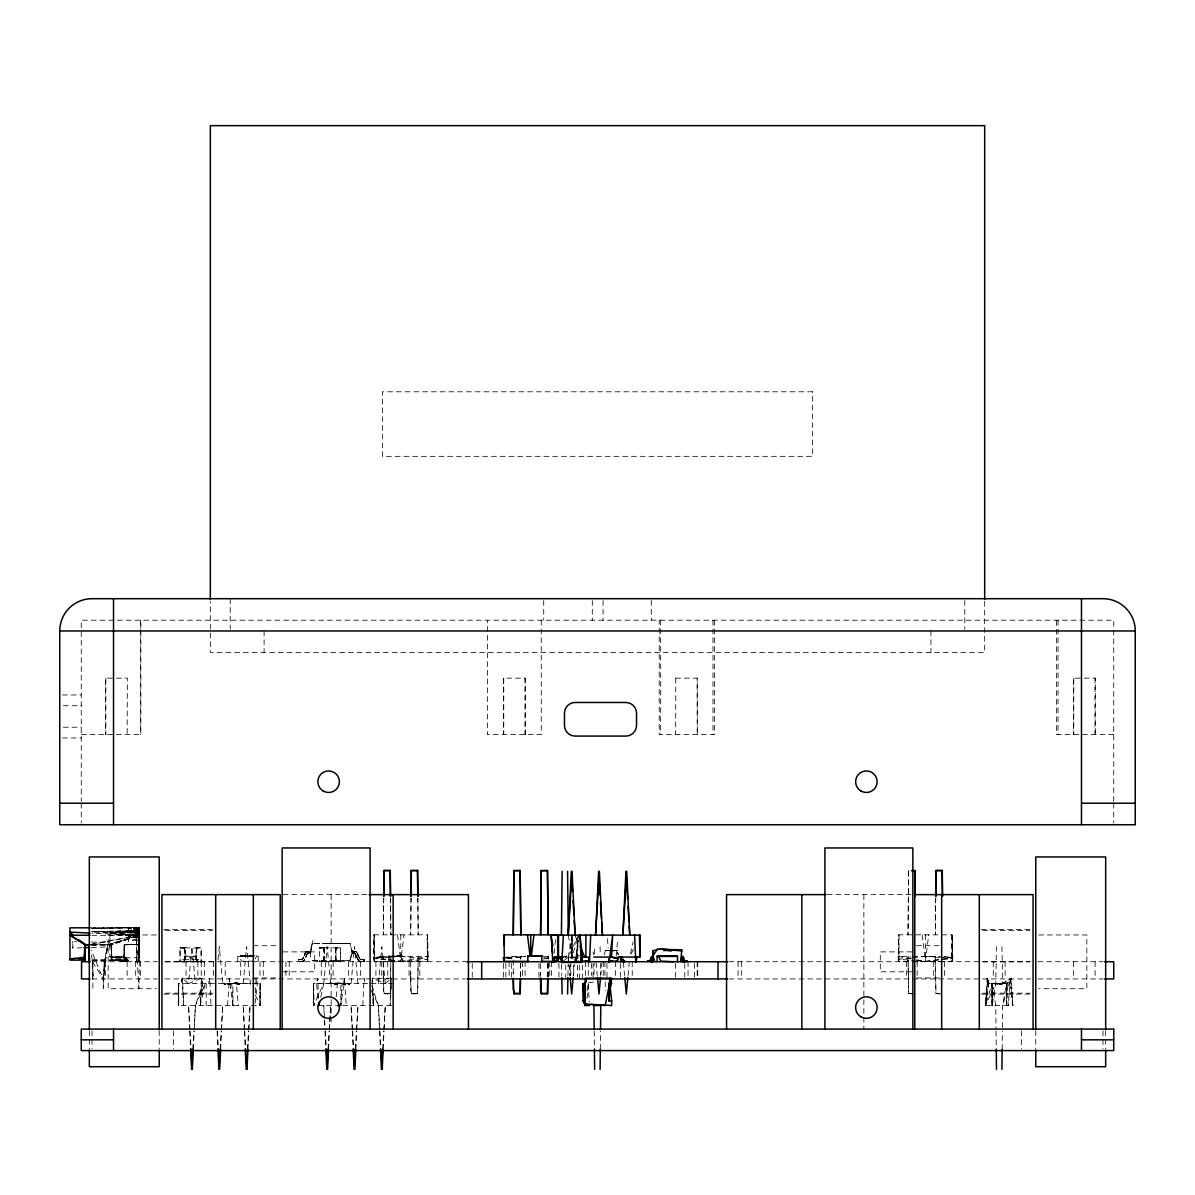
<?xml version="1.0" encoding="UTF-8"?>
<svg xmlns="http://www.w3.org/2000/svg" width="1195" height="1195" viewBox="0 0 1195 1195"><rect width="100%" height="100%" fill="white"/><g stroke="black" fill="none" stroke-linecap="round" stroke-linejoin="round"><path stroke-width="0.75" stroke-dasharray="5 3.75" d="M135.603 961.721L138.59 961.721L139.008 931.667L139.038 936.342L109.925 933.011L136.439 930.89L139.008 931.667L139.008 961.557L135.603 961.721L136.439 961.616L136.439 931.592L139.053 931.801L139.038 957.643L138.59 961.721L134.99 961.721M136.439 930.726L136.439 940.286L128.373 941.331L128.373 931.323L136.439 930.726L136.439 961.631L138.978 961.557L139.053 932.205L109.925 932.832L109.925 956.807L125.684 957.957L128.911 961.721L124.265 957.27L109.925 956.807L125.684 957.957L124.609 961.721L124.265 957.27M255.506 995.405L260.196 1005.533L260.256 983.59L178.309 983.59L178.309 1005.533L260.256 1005.533L260.137 983.59L259.718 1005.533M330.627 983.59L327.191 946.664L323.755 983.59L313.598 1005.533L313.658 983.59L314.076 1005.533M568.193 962.602L568.297 957.061L578.514 935.117L575.87 957.763L571.927 957.061L572.061 935.117L572.061 957.061L578.514 935.117L575.87 957.763L576.901 962.438M1001.933 946.664L1002.65 983.59L1011.254 978.212L1012.867 1005.533L985.546 1005.533L991.999 983.59L991.999 1005.533L995.764 983.59L996.481 946.664M1006.414 1005.533L1006.414 983.59L1006.414 1005.533L1006.414 983.59L1002.65 1005.533L1002.381 1029.239M139.023 937.836L109.925 932.832L128.373 931.323L128.373 940.405L136.439 939.345L136.439 940.286L138.978 940.256L136.439 961.616M185.21 947.74L180.027 947.874L179.982 961.452L184.852 961.721L180.131 961.661L180.027 947.889L185.21 947.949M324.532 947.949L319.349 947.874L319.453 961.661L340.515 961.437L340.485 947.889L335.302 947.949M313.658 983.59L313.538 1005.533L335.466 1005.533M92.134 960.108L111.359 960.108L111.703 956.523L124.071 956.403L128.373 959.958L126.013 961.721L124.071 958.749L124.25 944.752L138.934 944.304L124.25 944.752L124.071 958.943L126.431 961.721L128.373 960.212L124.071 956.269L124.19 944.872L138.934 944.304L139.128 935.267L91.806 931.039M178.309 1005.533L178.503 983.59L178.847 1005.533M374.199 961.392L373.99 934.834L427.556 934.834L428.094 956.344L427.825 961.392L374.199 961.392L374.423 934.834M383.7 898.102L383.356 934.834L383.759 898.222M411.005 898.102L410.677 934.834L411.08 898.222M899.103 934.834L898.879 961.392L898.67 934.834L952.236 934.834L952.027 961.392L944.767 961.392M935.685 898.102L935.341 934.834L935.745 898.222M234.593 983.59L234.593 982.649L242.675 983.59M600.308 1049.285L600.502 1031.061M943.169 961.392L898.401 961.392L898.67 934.834M1002.157 1049.285L1002.366 1031.061M520.497 976.868L520.811 956.344L520.706 961.915M547.803 976.868L548.132 956.344L548.027 961.915M126.431 961.721L111.359 960.108L111.404 944.722L139.128 935.267L89.057 945.051L111.404 944.722L111.359 960.108L126.013 961.721M111.673 945.245L111.703 959.092L124.071 958.943L124.28 944.707M178.847 983.59L178.428 1005.533L178.309 983.59M383.356 976.255L383.909 993.523L390.302 993.657L390.885 956.344L390.302 993.657L384.431 993.986L383.356 989.684L383.356 956.344L428.094 956.344L427.347 961.392L427.123 934.834M410.677 976.255L411.229 993.523L417.623 993.657L418.205 956.344L417.623 993.657L411.752 993.986L410.677 989.684L410.677 956.344M520.422 976.793L520.676 963.782M547.743 976.793L547.982 963.782M567.939 975.523L568.148 964.44M593.99 974.508L594.244 963.364M594.453 954.088L594.632 946.664M90.745 944.677L111.583 944.872L139.128 935.461L139.128 927.798L136.857 927.738L135.647 930.965L91.866 931.712L128.612 930.965L139.128 929.157L136.887 939.509L134.228 935.715L134.124 930.636L136.633 928.037L139.128 929.157L135.647 930.965L139.128 932.981L138.59 961.721L139.008 931.667L138.59 961.721L139.038 961.064M307.279 953.58L310.282 953.027L309.998 950.682L306.189 951.578L302.514 959.256L298.511 959.824L298.571 961.721L303.844 961.049L307.459 953.401L310.297 952.101L306.189 951.578L302.499 959.256L298.481 959.645L298.571 961.721L303.844 961.049L307.459 953.401L310.297 952.116L306.189 951.578L302.514 959.256L298.481 959.645L298.571 961.721L303.844 961.049L307.459 953.401L310.297 952.116L306.174 951.578L302.514 959.256L306.174 951.578L310.297 952.176L307.279 953.58L303.844 961.049M355.288 953.58L352.301 953.027L352.271 952.116L356.379 951.578L359.77 958.898L364.057 959.824L364.012 961.721C355.707 964.47 358.769 952.908 352.271 952.101L352.57 950.682L356.379 951.578L360.068 959.256L364.057 959.824L364.012 961.721L358.799 961.094M195.98 947.949L201.163 947.874L200.969 961.676L196.338 961.721L201.223 961.422L201.163 947.889L196.085 947.74L201.163 947.889M364.087 959.645L364.012 961.721L358.769 961.064L355.109 953.401L352.271 952.116L356.379 951.578L360.068 959.256L364.087 959.645L364.012 961.721L358.769 961.064L355.109 953.401L352.271 952.116L356.394 951.578L360.068 959.256L364.087 959.645L364.012 961.721L358.739 961.049L355.109 953.401L352.271 952.176L356.394 951.578M327.639 961.512L329.566 961.512M255.446 992.776L256.088 978.212L257.298 983.59L255.088 1003.695M362.787 1005.533L363.997 978.212L365.207 983.59M391.318 978.212L390.108 1005.533L391.392 983.679M90.342 927.798L136.663 927.738L139.262 929.994L135.647 930.965L136.529 927.738L135.647 930.965L139.262 930.591L139.068 927.738L133.511 927.738L136.529 939.509L139.068 927.738L128.343 927.738L128.612 930.965L128.761 927.738L91.866 928.575M193.306 1049.285L194.188 1031.061M194.277 1029.239L195.412 1005.533L202.672 983.59L201.865 978.212L200.252 1005.533L205.092 983.59L195.412 1005.533L193.993 1029.239M220.627 1049.285L221.508 1031.061M221.583 1029.239L222.733 1005.533L221.299 1029.239M247.948 1049.285L248.814 1031.061M248.904 1029.239L250.039 1005.533L248.62 1029.239M328.535 1049.285L329.402 1031.061M329.491 1029.239L330.627 1005.533L329.208 1029.239M355.856 1049.285L356.722 1031.061M356.812 1029.239L357.947 1005.533L356.528 1029.239M383.162 1049.285L384.043 1031.061M384.133 1029.239L385.268 1005.533L383.849 1029.239M310.461 953.774C317.646 920.06 306.234 959.167 312.582 960.601L349.986 960.616L352.166 953.162L349.986 943.512L333.659 943.467M331.12 983.59L339.201 982.649L342.024 983.59L340.844 1005.533L394.947 1005.533M587.044 991.073L587.462 983.724M92.896 988.25L92.687 962.02L103.203 978.944L103.517 988.265L104.368 961.676L107.61 944.812L139.128 935.267L88.744 944.543M577.11 958.793L578.081 942.407M1002.65 983.59L1011.254 978.212L1009.641 983.59L988.773 983.59L987.697 978.212L985.546 1005.533L988.773 983.59L987.16 978.212L985.546 1005.533L995.764 983.59M987.16 978.212L988.19 982.887L1000.036 984.665L1000.095 983.59M192.783 1049.285L193.874 1031.061M220.104 1049.285L221.195 1031.061M247.425 1049.285L248.515 1031.061M328.013 1049.285L329.103 1031.061M355.333 1049.285L356.424 1031.061M382.639 1049.285L383.744 1031.061M227.573 1005.533L229.38 978.212L229.993 983.59L229.186 978.212L232.95 1005.533L232.95 983.59L250.323 983.351M402.431 955.761L388.494 956.344L394.634 955.806M334.241 943.467L335.078 943.467L333.868 943.467M576.647 958.793L578.081 940.584L576.423 958.793M136.529 939.509L139.128 927.873L136.663 927.738L135.647 930.965L139.128 929.157L137.096 927.738L138.904 929.247L139.128 932.981L91.806 932.742M336.228 996.824L337.453 982.887L342.024 983.59M616.217 956.015L617.74 938.598M240.434 956.344L253.833 955.895L240.494 955.761M188.526 983.59L182.073 978.212L183.686 1005.533L182.476 978.212L181.267 983.59L182.073 978.212L201.462 978.212L200.252 1005.533L202.672 983.59L201.462 978.212L188.526 983.59L191.962 946.664L195.412 983.59M218.087 959.585L219.282 946.664L222.733 983.59M243.168 983.59L246.603 946.664L250.786 986.965M351.061 983.59L354.512 946.664L357.947 983.59M378.382 983.59L381.832 946.664L385.268 983.59L372.332 978.212L373.542 1005.533L372.048 998.781M573.406 975.523L574.437 964.44M574.616 962.602L575.124 957.061M600.726 975.523L601.921 962.602M628.047 975.523L629.242 962.602M554.196 953.326L555.555 938.762M1010.716 978.212L1008.162 1005.533L1007.251 983.59L1008.386 982.649L1009.641 983.59L1012.867 1005.533L1010.716 978.212L1002.65 1005.533M185.225 959.824L185.569 956.239L195.621 956.239L195.995 959.824L195.621 956.239L185.569 956.239L185.21 959.824L185.583 956.239M352.301 953.027L352.57 950.682L357.036 952.355M400.773 956.344L373.452 957.613L400.773 961.392L428.094 959.226L400.773 956.344L373.452 958.509L383.356 956.344L373.452 957.613L374.423 961.392L373.99 934.834L373.452 958.509L400.773 961.392L404 934.834M916.341 960.675L925.453 961.392L928.679 934.834M587.029 998.437L589.045 981.887M103.412 988.384L103.084 979.004L107.565 944.797L139.128 935.461L139.128 927.768L133.945 927.738L139.128 927.873L138.904 929.232L135.647 930.965M184.672 961.721C184.06 958.136 188.422 945.693 180.027 947.874M196.518 947.74L196.518 961.721L201.044 961.676M323.979 961.721C323.382 958.136 327.744 945.678 319.349 947.874M335.84 947.74L335.84 961.721L340.545 961.422L340.485 947.874L335.302 947.74L340.485 947.874M1001.619 983.59L1001.873 984.665L999.767 983.59L1001.873 984.665L1002.022 983.59L1008.386 982.649L997.616 983.59L997.676 984.665L998.408 983.59L1000.036 984.665L1001.918 983.59L1001.111 984.665L998.96 983.59M103.084 979.004L107.565 944.797L139.128 935.461L91.806 933.161M201.223 961.422L196.981 961.512L195.98 953.715L196.966 947.874L195.98 955.746L196.951 961.646L200.969 961.676L180.131 961.661L184.239 961.646L185.21 953.715L184.224 947.874L180.027 947.889L185.105 947.74M323.711 961.512L319.304 961.422L323.561 961.646L324.532 953.715L323.546 947.874L319.349 947.889L324.532 947.74L319.349 947.889M323.979 947.74L336.288 947.874L335.661 961.721M344.892 983.59L343.503 984.665L342.397 983.59L345.758 984.665L345.938 983.59M568.297 957.061L571.987 935.117L572.061 957.061L568.297 935.117M184.672 959.839L184.971 958.151M196.219 951.31L196.518 949.622M323.979 959.839L324.293 958.151M335.541 951.31L335.84 949.622M383.356 973.327L383.356 972.282M410.677 973.327L410.677 972.282M513.282 973.327L513.282 972.282M540.603 973.327L540.603 972.282M228.902 983.59L230.291 984.665L231.382 983.59L228.036 984.665L228.245 983.59M604.386 954.745L605.312 950.503L609.988 950.443M383.356 974.03L383.356 972.745M410.677 974.03L410.677 972.745M513.282 974.03L513.282 972.745M540.603 974.03L540.603 972.745M320.768 997.093L323.755 983.59M630.512 953.685L633.111 941.869M208.587 983.59L209.797 978.212L211.007 1005.533M318.109 998.213L316.496 983.59L317.706 978.212L318.587 998.243M1001.111 984.665L1001.365 983.59L1001.873 984.665L1000.559 983.59L1000.036 984.665M179.982 961.422L184.209 961.512L185.21 955.746L184.672 947.74M323.636 961.437L324.174 947.74M336.288 947.874L335.302 953.715L336.273 961.512L340.366 961.676M235.475 983.59L238.776 984.665L239.06 983.59M410.677 978.675L410.677 976.524M310.416 950.981L312.582 943.542L328.55 943.467M333.793 960.675L349.986 960.616L352.166 953.162M349.986 960.616L352.152 950.981L349.986 943.512L335.063 943.572M136.633 928.037L134.228 935.715L138.919 936.312L136.633 928.037L136.887 939.509L138.919 936.312M410.781 972.775L410.677 973.746M540.708 972.775L540.603 973.746M566.012 957.061L566.385 955.985L566.445 957.061L575.87 957.763M997.676 984.665L998.049 983.59M230.515 983.59L228.036 984.665L228.439 983.59M577.11 956.03L575.811 958.913L577.125 956.015L579.635 955.373M82.126 947.769L72.85 948.068L72.82 941.391L76.54 941.511M235.803 983.59L238.776 984.665L239.269 983.59M72.283 942.571L72.835 941.391M631.318 953.685L633.664 948.621M383.356 978.018L383.356 976.524M410.677 978.018L410.781 977.465M575.915 958.793L577.424 955.656L579.709 955.851M576.543 959.719L577.857 956.792M608.718 950.518L605.297 950.533L608.449 950.473M91.866 960.153L128.373 960.212L111.359 960.108L111.583 944.872L111.703 959.525L124.071 958.749M227.857 983.59L228.036 984.665L228.723 983.59M230.291 984.665L231.008 983.59M566.385 955.985L565.653 957.061L564.025 955.985M236.49 983.59L238.776 984.665L239.538 983.59M349.313 983.59L348.537 984.665L347.566 983.59M226.019 983.59L225.243 984.665L223.226 983.59M238.776 984.665L239.657 983.59M349.508 983.59L348.537 984.665L347.775 983.59M226.228 983.59L225.243 984.665L223.644 983.59M340.545 961.422L336.273 961.646M908.738 993.523L914.474 993.986L908.738 993.523L908.021 956.344L908.603 993.657L911.8 993.598M939.121 993.598L935.924 993.657L935.341 956.344L935.924 993.657L938.867 993.822M191.723 961.512L191.245 961.512M228.036 984.665L229.276 983.59M385.268 983.59L391.721 978.212L372.332 978.212M563.084 961.363L568.237 957.061L573.092 959.077M350.15 983.59L348.537 984.665L348.522 983.59L348.537 984.665L350.568 983.59M614.708 950.443L612.452 950.981M328.461 943.467L329.462 943.467M188.646 961.512L190.095 961.512M388.494 956.344L389.57 955.806L389.57 961.721M330.119 943.467L333.151 943.467M334.137 983.59L335.018 984.665L337.304 983.59M334.376 943.467L335.078 943.572M334.256 983.59L335.018 984.665L337.991 983.59M232.95 1005.533L231.77 983.59L234.593 982.649L239.911 983.59M237.745 961.721L237.745 956.344L239.358 955.806L256.581 955.806L258.195 956.344L258.195 961.721M334.51 983.59L335.018 984.665L338.319 983.59M613.065 950.981L615.111 950.443M332.882 943.467L329.82 943.467M330.522 943.572L329.925 943.467M184.852 947.74L196.906 948.113M503.394 958.509L513.282 956.344L528.967 956.344M298.511 959.824L302.798 958.898L305.532 952.355L309.998 950.682L310.282 953.027M588.523 982.917L595.648 981.573M397.547 934.834L400.773 961.392L428.094 956.344M543.456 959.047L548.923 958.031M139.262 929.994L128.552 930.965M182.506 959.719L184.06 959.719L184.06 961.721L182.506 961.721L182.506 959.719L198.699 959.719L198.699 961.721L196.592 961.616L198.131 961.721M333.883 983.59L339.201 982.649L339.201 983.59M231.77 983.59L236.341 982.887L238.328 1005.533M111.703 957.987L124.071 956.269M922.226 934.834L925.453 961.392L952.774 957.613L951.803 961.392L952.236 934.834L952.774 958.509L925.453 961.392L916.341 959.719M503.394 957.613L513.282 956.344M136.439 930.89L109.925 933.011L139.053 931.801M910.874 957.882L898.132 959.226L914.519 960.526M912.696 957.688L925.453 956.344L952.774 957.613L944.528 956.553M390.167 993.523L384.431 993.986L383.356 989.684M417.488 993.523L411.752 993.986L410.677 989.684M507.038 958.226L525.247 956.777M136.439 931.592L109.925 932.832L136.439 932.847L128.373 932.369M196.592 959.824L198.699 959.719M507.038 957.434L525.247 956.597M345.669 943.721L350.001 943.542L312.597 943.527L350.001 943.542M316.496 983.59L340.844 983.59L340.844 1005.533L344.608 978.212L343.801 983.59L344.414 978.212L346.221 1005.533M91.388 947.471L109.925 946.873M91.851 931.622L139.262 930.591L138.59 927.738M91.806 928.664L139.128 927.768L91.806 927.828M138.978 940.256L136.439 940.286L138.978 940.256L136.439 939.345M139.038 957.643L124.429 957.882L124.609 961.721L125.684 957.957L109.925 956.687M90.91 945.036L107.61 944.812L90.775 944.722M612.154 950.503L605.312 950.503L610.675 950.458M111.359 960.108L128.373 959.958M605.312 950.503L610.869 950.458M610.436 950.518L617.277 950.503L618.188 954.76L617.277 950.503L613.767 950.443M112.45 678.148L105.653 678.148L105.653 734.611M116.408 678.148L127.357 678.148L127.163 734.611M675.638 678.148L697.268 678.148L697.268 734.611L697.148 678.148M1080.28 678.148L1073.483 678.148L1073.483 734.611M1084.238 678.148L1095.277 678.148L1095.277 734.611M62.439 694.952L81.26 694.952M63.335 705.707L81.26 705.707M63.335 727.217L81.26 727.217M81.26 734.611L140.831 734.611L140.831 620.205M1113.74 734.611L1056.514 734.611L1056.514 620.205M62.439 737.972L81.26 737.972M283.036 894.652L367.806 894.622M827.194 894.622L913.816 894.652M163.775 929.576L213.845 929.576M981.155 929.576L1031.225 929.576M165.283 930.502L212.337 930.502M982.663 930.502L1029.717 930.502M156.366 934.953L108.148 934.953L108.148 988.728L156.366 988.728M1038.634 934.953L1086.852 934.953L1086.852 988.728L1038.634 988.728M253.34 945.708L278.435 945.708M916.565 945.708L941.66 945.708M283.036 951.877L314.703 951.877L314.703 971.804L283.036 971.804M911.964 951.877L880.297 951.877L880.297 971.804L911.964 971.804M396.337 955.806L402.476 955.806L402.476 961.721M237.745 956.344L254.475 956.344M258.195 956.344L256.581 955.806L254.43 961.183L241.51 961.183L239.358 956.344M543.456 956.344L548.923 956.344M898.401 961.392L898.132 956.344L911.038 956.344M912.696 956.344L939.868 956.344M560.978 957.061L578.888 957.061M389.57 961.183L401.401 961.183M92.149 961.721L157.426 961.721M164.895 961.721L467.051 961.721M728.905 961.721L1030.508 961.721M1037.962 961.721L1103.119 961.721M165.283 961.841L212.337 961.841M982.663 961.841L1029.717 961.841M253.34 977.973L278.435 977.973M916.565 977.973L941.66 977.973M92.149 978.929L157.426 978.929M164.895 978.929L465.184 978.929M728.905 978.929L1030.508 978.929M1037.962 978.929L1103.119 978.929M367.627 983.59L313.538 983.59L313.598 1005.533M371.122 983.59L392.528 983.59M165.283 993.164L212.337 993.164M982.663 993.164L1029.717 993.164M163.775 994.106L213.845 994.106M981.155 994.106L1031.225 994.106M613.871 950.518L617.292 950.518L614.245 950.473M91.806 935.297L139.128 935.461M92.359 960.123L128.373 960.212M312.582 960.601L328.401 960.675M319.543 961.661L324.532 961.512M180.221 961.661L185.105 961.721M612.721 950.443L617.277 950.503M240.434 955.91L253.833 956.299M91.388 941.989L109.925 942.571M252.07 983.41L257.298 983.59M196.592 961.616L198.355 961.721L194.606 961.616L197.145 961.721L197.145 959.719M997.496 983.59L988.19 982.887L985.546 1005.533L987.966 978.212L988.773 983.59L988.19 982.887L992.134 983.59L992.238 1005.533M925.453 956.344L952.774 958.509L944.528 956.702M936.058 993.523L941.794 993.986M543.456 957.688L548.923 958.27M139.128 929.157L128.761 927.738L134.124 930.636L136.887 939.509M507.038 958.106L512.491 958.868M330.895 943.467L331.583 943.467M898.132 956.344L914.519 959.376M343.279 983.59L345.758 984.665L345.549 983.59M111.957 945.992L108.118 944.274L104.368 961.676L103.203 978.944L91.178 950.144M402.476 956.344L401.401 955.806L401.401 961.721M136.439 945.051L139.561 946.963L138.919 988.609L136.439 946.724M136.857 927.738L138.904 929.232M344.518 983.59L345.758 984.665L345.355 983.59M1000.648 983.59L1001.873 984.665L1001.126 983.59M1000.872 983.59L1001.873 984.665M136.663 927.738L139.262 930.591M224.287 983.59L225.243 984.665L224.481 983.59M342.786 983.59L343.503 984.665M345.071 983.59L345.758 984.665M72.283 946.873L72.85 948.068M576.617 938.493L578.096 941.869M371.69 990.341L378.382 1005.533L379.801 1029.239M575.124 935.117L577.917 943.557M371.69 985.278L378.382 1005.533L379.517 1029.239M576.095 962.438L575.288 957.061L576.498 961.094M410.781 980.916L410.677 980.258M334.734 983.59L335.018 984.665M134.482 927.903L136.723 937.253M593.004 951.937L593.601 954.76M91.238 955.238L91.97 958.629M575.288 957.061L576.363 962.438M335.541 958.151L335.84 959.839M323.979 949.622L324.293 951.31M196.219 958.151L196.518 959.839M184.672 949.622L184.971 951.31M991.999 983.59L992.074 1005.533L991.999 983.59L995.764 1005.533L996.032 1029.239M371.929 990.909L373.542 1005.533L371.929 978.212M623.387 962.602L624.597 975.523M596.081 962.602L597.276 975.523M568.237 957.061L568.76 962.602M568.925 964.44L569.97 975.523M128.388 927.738L128.612 930.965M607.523 938.762L608.135 947.874M588.119 983.679L589.269 1001.888M379.92 1031.061L381.011 1049.285M352.48 1029.239L351.061 1005.533L352.196 1029.239M352.6 1031.061L353.69 1049.285M324.517 1018.289L323.755 1005.533L324.099 1012.822M324.622 1020.112L325.174 1029.239M325.279 1031.061L326.369 1049.285M244.587 1029.239L243.168 1005.533L244.303 1029.239M244.691 1031.061L245.782 1049.285M217.37 1031.061L218.461 1049.285M189.945 1029.239L188.526 1005.533L189.661 1029.239M190.05 1031.061L191.14 1049.285M111.06 944.274L111.703 956.523M379.607 1031.061L380.488 1049.285M352.286 1031.061L353.167 1049.285M324.442 1020.112L324.891 1029.239M324.965 1031.061L325.847 1049.285M244.377 1031.061L245.259 1049.285M217.072 1031.061L217.938 1049.285M189.751 1031.061L190.617 1049.285M92.687 962.02L93.434 979.004M600.084 946.664L600.248 954.088M600.458 963.364L600.712 974.508M561.56 964.44L561.769 975.523M996.047 1031.061L996.257 1049.285M594.199 1031.061L594.408 1049.285M417.787 898.222L418.205 934.834L417.862 898.102M390.481 898.222L390.885 934.834L390.541 898.102M427.556 934.834L427.825 961.392M951.803 934.834L952.027 961.392M571.822 935.117L571.927 957.061M260.137 983.59L260.196 1005.533M1113.74 801.397L1113.74 620.205L81.26 620.205L81.26 801.397M1113.74 803.219L1113.74 822.937M1105.674 1030.523L1105.674 1048.642M1102.985 1030.867L1102.985 1048.792M1095.098 961.721L1095.098 978.929M1094.993 678.148L1094.993 734.611M1073.767 678.148L1073.767 734.611M1073.588 961.721L1073.588 978.929M1058.023 620.205L1058.023 734.611M1035.766 1030.523L1035.766 1048.642M1021.605 1030.867L1021.605 1048.792M1005.114 961.721L1005.114 978.929M993.284 961.721L993.284 978.929M984.68 601.294L984.68 652.47L210.32 652.47L210.32 601.294M964.798 600.487L964.798 629.167M944.483 961.721L944.483 978.929M933.728 961.721L933.728 978.929M930.905 630.96L930.905 652.47M925.453 934.834L925.453 961.392M917.162 961.721L917.162 978.929M906.407 961.721L906.407 978.929M863.865 894.652L863.865 1029.074M741.333 961.721L741.333 978.929M738.047 961.721L738.047 978.929M714.476 620.205L714.476 734.611L659.207 734.611L659.207 620.205M712.982 620.205L712.982 734.611M697.731 961.721L697.731 977.211M697.163 961.721L697.163 977.211M694.444 963.439L694.444 978.929M688.051 961.721L688.051 977.211M684.78 963.439L684.78 978.929M675.758 678.148L675.638 734.611M675.653 963.439L675.653 978.929M660.701 620.205L660.701 734.611M651.275 600.487L651.275 620.205M632.23 961.721L632.23 977.211M620.399 963.439L620.399 978.929M615.589 961.721L615.589 977.211M606.985 963.439L606.985 978.929M605.208 981.857L605.208 990.969M604.924 961.721L604.924 975.493M603.266 961.721L603.266 975.493M603.057 600.487L603.057 620.205M593.093 963.439L593.093 978.929M592.302 600.487L592.302 620.205M591.435 963.439L591.435 975.493M588.284 961.721L588.284 975.493M585.61 961.721L585.61 975.493M582.338 965.157L582.338 978.929M579.68 965.157L579.68 978.929M577.603 965.157L577.603 977.211M573.331 965.157L573.331 975.493M570.777 961.721L570.777 975.493M570.045 965.157L570.045 975.493M565.773 965.157L565.773 978.929M558.946 963.439L558.946 978.929M551.463 961.721L551.463 977.211M549.745 961.721L549.745 977.211M548.191 963.439L548.191 978.929M543.725 600.487L543.725 620.205M541.245 620.205L541.26 734.611L487.47 734.611L487.47 620.205M540.603 963.588L540.603 976.255M538.99 963.439L538.99 978.929M525.277 734.611L525.277 678.148L503.513 678.148L503.513 734.611M525.023 678.148L525.023 734.611M525.083 961.721L525.083 977.211M522.424 961.721L522.424 977.211M513.282 959.958L513.282 976.255M511.669 963.439L511.669 978.929M509.13 961.721L509.13 977.211M505.843 963.439L505.843 978.929M503.767 678.148L503.767 734.611M503.573 963.439L503.573 978.929M472.249 963.439L472.249 977.211M419.818 961.721L419.818 978.929M409.063 961.721L409.063 978.929M400.773 934.834L400.773 961.392M388.494 955.806L388.494 961.721M387.748 961.721L387.748 978.929M381.743 961.721L381.743 978.929M375.917 961.721L375.917 978.929M360.427 961.721L360.427 978.929M348.596 961.721L348.596 978.929M333.106 961.721L333.106 978.929M331.135 894.652L331.135 1025.34M321.276 961.721L321.276 978.929M289.22 961.721L289.22 978.929M285.934 961.721L285.934 978.929M264.095 630.96L264.095 652.47M263.273 961.721L263.273 978.929M259.987 961.721L259.987 978.929M240.688 961.721L240.688 978.929M230.202 598.695L230.202 629.167M225.198 961.721L225.198 978.929M213.367 961.721L213.367 978.929M206.167 983.59L206.167 1005.533M204.539 961.721L204.539 978.929M201.253 961.721L201.253 978.929M197.877 961.721L197.877 978.929M192.096 959.824L192.096 957.822L189.109 957.822L189.109 959.824M186.047 961.721L186.047 978.929M173.394 1030.867L173.394 1048.792M159.234 1030.523L159.234 1048.642M140.651 620.205L140.651 734.611M140.532 961.721L140.532 978.929M135.692 961.721L135.692 978.929M127.148 961.721L127.148 978.929M105.847 678.148L105.847 734.611M105.638 961.721L105.638 978.929M104.219 961.721L104.219 978.929M92.403 963.439L92.403 978.929M92.015 1030.867L92.015 1048.792M89.326 1030.523L89.326 1048.642M81.26 803.219L81.26 822.937M323.711 948.486A24.064 24.064 0 0 1 323.711 960.974M336.124 960.974A24.064 24.064 0 0 1 336.124 948.486M184.388 948.486A24.064 24.064 0 0 1 184.388 960.974M196.802 960.974A24.064 24.064 0 0 1 196.802 948.486M908.618 870.543L908.021 934.834L908.618 870.543M577.424 955.656L575.945 958.763L577.439 955.641M812.6 391.796L382.4 391.796L382.4 456.326L812.6 456.326L812.6 391.796M364.012 961.721L358.739 961.049L355.124 953.386L358.739 961.049L364.012 961.721"/><path stroke-width="1.5" d="M681.09 958.285L680.806 961.587L681.762 950.025L659.476 949.009L652.828 950.847L653.784 961.587L653.456 958.017M558.02 957.061L558.14 935.117L558.558 957.061M561.516 962.602L561.411 957.061L552.807 962.438L551.194 935.117L639.982 935.117L639.863 957.061L619.622 957.061L614.32 958.017L611.496 957.061L612.662 935.117L609.091 962.438L608.852 958.793M586.372 980.901L584.967 983.59L583.055 983.59L584.191 1003.277L589.508 1005.533L584.967 1005.533L584.967 983.59L586.267 979.556M383.714 896.265L383.954 870.543L390.287 870.543L383.954 870.543M411.02 896.265L411.259 870.543L417.608 870.543L411.259 870.543M504.275 945.454L504.365 934.834M513.88 870.543L513.282 934.834L513.88 870.543L520.213 870.543L513.999 870.767M541.201 870.543L540.603 934.834L541.201 870.543L547.534 870.543L541.305 870.767M935.7 896.265L935.939 870.543L942.272 870.543L935.939 870.543M383.774 896.384L384.058 870.767M411.095 896.384L411.379 870.767M561.411 935.117L562.128 871.304M600.084 1069.346L600.308 1049.285M600.532 1029.239L600.801 1005.533L593.915 1005.533L594.184 1029.239M935.775 896.384L936.058 870.767M1001.933 1069.346L1002.157 1049.285M89.998 927.828L69.967 927.828L69.967 960.108L85.159 960.108L84.965 946.574M84.965 946.425L85.159 960.108L84.053 957.344L85.024 944.752L79.542 940.151M513.282 978.317L513.85 993.523L520.228 993.657L520.467 978.735M540.663 977.988L541.171 993.523L547.549 993.657L547.788 978.735M558.558 935.117L558.214 957.061L558.02 935.117M584.833 1004.039L585.281 978.212L610.555 978.212L611.661 983.59L609.017 983.59L609.017 1001.037L611.661 1001.037L611.661 1005.533L584.833 1004.039L583.055 1001.037L583.055 983.59L584.833 1004.039L584.967 1001.037L583.055 1001.037M520.228 993.657L520.348 980.512M547.549 993.657L547.698 978.66M567.58 993.986L567.909 977.376M590.718 935.117L589.508 962.438L588.298 957.061L582.383 957.061L581.263 953.685M193.306 1049.285L192.35 1069.346L191.14 1049.285M220.627 1049.285L219.671 1069.346L218.685 1052.929M247.948 1049.285L246.992 1069.346L246.215 1056.574M328.535 1049.285L327.579 1069.346L326.369 1049.285M355.856 1049.285L354.885 1069.346L353.69 1049.285M383.162 1049.285L382.206 1069.346L381.115 1051.107M557.931 958.031L557.751 961.392L557.721 957.852M577.947 961.094L581.173 962.438L579.963 935.117L582.383 957.061L581.173 962.438L561.784 962.438L563.398 935.117M192.783 1049.285L191.588 1069.346L190.617 1049.285M220.104 1049.285L218.909 1069.346L217.938 1049.285M247.425 1049.285L246.215 1069.346L245.259 1049.285M328.013 1049.285L326.803 1069.346L325.847 1049.285M355.333 1049.285L354.123 1069.346L353.167 1049.285M382.639 1049.285L381.444 1069.346L380.488 1049.285M609.017 983.59L610.555 978.212L609.017 1001.037L608.867 992.418M541.798 955.91L527.817 956.344L541.753 955.761M659.774 956.344L674.831 956.344L659.819 955.761M573.227 977.376L571.688 993.986L570.135 977.376M600.547 977.376L599.009 993.986L597.455 977.376M627.868 977.376L626.314 993.986L624.776 977.376M609.868 991.88L610.735 982.723M651.932 961.631L653.112 957.822L651.932 961.631L647.511 961.049L650.633 960.392L650.976 957.105L652.828 956.209L657.325 949.009M531.357 956.09L533.941 934.834M582.383 957.061L581.577 962.438L581.367 958.793M687.08 961.049L682.733 961.721L681.762 956.209L683.615 957.105L683.958 960.392L687.08 961.049L684.137 961.616M610.555 978.212L605.208 1005.533L599.756 1005.129M553.345 962.438L554.42 957.061L563.084 957.061M617.292 961.124L617.89 958.3L617.292 961.124L608.718 961.109M318.916 1005.533L319.648 1002.157M637.025 957.061L635.815 962.438L634.605 935.117M610.899 980.901L611.661 978.212L610.331 987.951L611.661 1001.037M558.02 959.226L557.273 961.392L541.335 961.392M585.565 961.109L587.746 961.213L587.014 961.109M915.131 896.384L914.967 870.543L911.845 870.647M647.511 961.587L650.349 960.212L652.828 956.209M610.316 961.213L612.438 961.109L610.451 961.109M556.81 957.061L555.675 958.017L554.42 957.061L552.807 962.438L561.411 957.061M683.958 960.392L687.08 961.587M85.159 960.108L85.024 944.752L88.908 944.707L89.341 961.497L88.998 944.872L85.024 944.752L69.967 935.207L89.998 935.282M657.086 961.721L657.086 956.344L658.699 955.806L675.907 955.806L677.52 956.344L677.52 961.721M652.545 961.721L652.47 960.69L654.427 960.317L652.47 960.69L652.545 961.721L652.47 960.705L654.382 960.362M652.47 960.69L654.352 960.392M562.143 957.061L555.675 958.017L562.86 957.374M622.401 957.061L614.32 958.017L614.305 957.061M69.967 958.943L84.053 957.344M513.85 993.523L520.109 993.523M541.171 993.523L547.415 993.523M83.964 947.71L89.535 947.53M663.673 950.533L681.762 950.025M59.75 630.96L1135.25 630.96L1135.25 824.729L59.75 824.729L59.75 630.96A32.265 32.265 0 0 1 92.015 598.695L1102.985 598.695A32.265 32.265 0 0 1 1135.25 630.96M59.75 803.219L113.525 803.219M1081.475 803.219L1135.25 803.219M369.091 894.622L468.44 894.622L468.44 1029.059M825.909 894.622L726.56 894.622L726.56 1029.059M557.482 934.834L503.931 934.834L504.365 961.392L528.952 961.392M657.086 956.344L677.52 956.344M593.691 957.061L612.662 957.061M580.71 961.124L589.284 961.109M658.699 956.344L660.85 961.183L673.756 961.721M89.983 961.721L81.559 961.721L81.529 978.929L89.983 978.929M467.051 961.721L727.411 961.721M1104.568 961.721L1113.71 961.721L1113.74 978.929L1104.568 978.929M467.051 978.929L727.411 978.929M337.199 1005.533L340.844 1005.533M81.26 1039.829L113.525 1039.829M1081.475 1039.829L1113.74 1039.829M527.817 955.91L541.798 955.806L541.798 961.721M911.725 870.647L914.847 870.767M79.243 959.017L84.815 959.271M89.998 933.071L69.967 932.1L72.716 934.4M590.659 1004.442L594.288 1004.711M659.476 949.009L681.762 950.921M681.479 957.822L682.733 961.721M624.746 960.69L622.849 960.377M622.222 961.303L620.832 958.285L622.207 961.273L624.671 961.721M69.967 935.207L85.681 944.528M681.762 956.209L684.242 960.212M580.337 946.933L584.803 957.061M504.141 961.392L503.394 957.613L504.365 961.392M541.679 993.986L540.603 989.684L540.603 978.571M514.358 993.986L513.282 989.684L513.282 978.571M562.188 962.438L560.978 957.061L561.784 962.438M552 940.599L552.807 946.096M527.488 934.834L530.057 956.09M583.055 983.59L583.772 990.401M540.603 980.258L540.708 981.304M623.043 958.913L623.387 962.602M652.828 950.847L653.142 954.432M551.194 935.117L552.628 953.326M627.569 898.655L625.941 871.304L622.879 935.117L626.703 871.304L629.765 935.117L629.212 926.005M628.017 905.944L629.003 922.361M600.039 895.01L598.62 871.304L595.558 935.117L599.382 871.304L602.444 935.117L601.683 922.361M600.473 902.3L601.458 918.716M572.51 891.365L571.3 871.304L568.237 935.117L572.061 871.304L575.124 935.117L574.257 920.538M573.047 900.477L573.929 915.071M88.803 946.216L89.356 961.392L89.117 948.681M639.444 935.117L639.863 957.061L639.908 935.117M561.814 977.376L562.128 993.986M996.257 1049.285L996.481 1069.346M942.168 870.767L942.452 896.384M594.408 1049.285L594.632 1069.346M567.58 871.304L568.297 935.117M547.415 870.767L548.132 934.834L547.534 870.543M520.109 870.767L520.811 934.834L520.213 870.543M417.488 870.767L417.772 896.384M390.167 870.767L390.451 896.384M942.272 870.543L942.511 896.265M914.967 870.543L915.191 896.265M417.608 870.543L417.847 896.265M390.287 870.543L390.526 896.265M557.647 935.117L557.707 957.061M1105.674 1029.059L1105.674 856.949L1035.766 856.949L1035.766 1029.059M1105.674 1050.076L1105.674 1066.717L1035.766 1066.717L1035.766 1050.076M1081.475 598.695L1081.475 824.729M1081.475 1029.074L1081.475 1050.584M1033.077 1029.059L1033.077 894.622L914.772 894.622L914.772 1029.059M984.68 599.427L984.68 125.654L210.32 125.654L210.32 599.427M979.303 894.622L979.303 1029.059M941.66 894.622L941.66 1029.059M912.861 1029.074L912.861 847.957L824.909 847.957L824.909 1029.074M801.845 894.622L801.845 1029.059M718.016 961.721L718.016 978.929M620.698 958.136L620.698 961.721M585.879 935.117L585.879 957.061M584.967 1002.53L584.967 1005.533M530.714 934.834L530.714 956.09M527.817 955.806L527.817 961.721M481.675 961.721L481.675 978.929M393.155 894.622L393.155 1029.059M370.091 1029.074L370.091 847.957L282.139 847.957L282.139 1029.074M280.227 1029.059L280.227 894.622L161.922 894.622L161.922 1029.059M253.34 894.622L253.34 1029.059M215.697 894.622L215.697 1029.059M159.234 1029.059L159.234 856.949L89.326 856.949L89.326 1029.059M159.234 1050.076L159.234 1066.717L89.326 1066.717L89.326 1050.076M113.525 598.695L113.525 824.729M113.525 1029.074L113.525 1050.584M671.919 950.503L668.498 950.503L671.934 950.533M625.777 702.481L575.228 702.481A10.755 10.755 0 0 0 564.473 713.236L564.473 725.32A10.755 10.755 0 0 0 575.228 736.075L625.777 736.075A10.755 10.755 0 0 0 636.532 725.32L636.532 713.236A10.755 10.755 0 0 0 625.777 702.481M1113.74 1029.074L81.26 1029.074L81.26 1050.584L1113.74 1050.584L1113.74 1029.074M860.997 791.03A10.755 10.755 0 0 0 877.13 781.709A10.755 10.755 0 0 0 860.997 772.403A10.755 10.755 0 0 0 860.997 791.03M323.248 791.03A10.755 10.755 0 0 0 339.38 781.709A10.755 10.755 0 0 0 323.248 772.403A10.755 10.755 0 0 0 323.248 791.03M860.997 1016.885A10.755 10.755 0 0 0 877.13 1007.564A10.755 10.755 0 0 0 860.997 998.258A10.755 10.755 0 0 0 860.997 1016.885M323.248 1016.885A10.755 10.755 0 0 0 339.38 1007.564A10.755 10.755 0 0 0 323.248 998.258A10.755 10.755 0 0 0 323.248 1016.885"/></g></svg>
